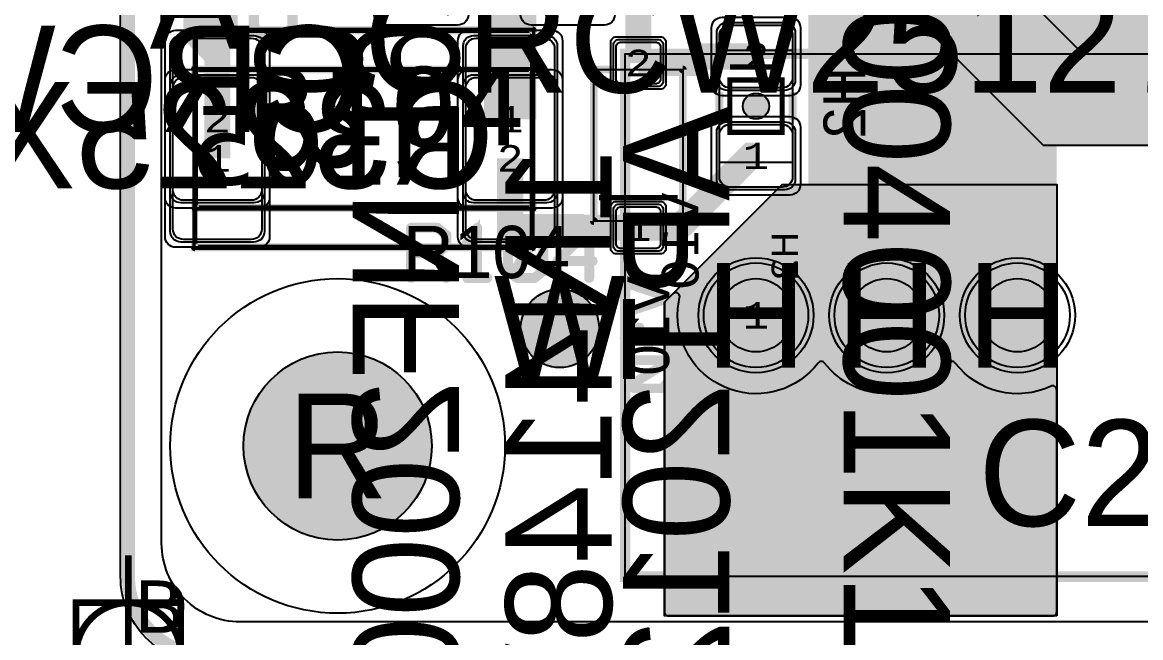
# Model space of a CAD drawing. Extents: x -23 to 289, y -67 to 135.
# Drawn here: x -2.03 to 19.35, y 0.33 to 12.1 of the extents above; entities that cross this region are included whole.
import ezdxf
from ezdxf.enums import TextEntityAlignment as Align

# ---------------------------------------------------------------- set-up
doc = ezdxf.new("R2010")
doc.units = 0
doc.header["$MEASUREMENT"] = 0
for name, color, linetype in [('ASSEMBLY_OUTLINES_BTM', 191, 'CONTINUOUS'), ('ASSEMBLY_OUTLINES_TOP', 102, 'CONTINUOUS'), ('ASSEMBLY_PART_NUMBERS_BTM', 191, 'CONTINUOUS'), ('ASSEMBLY_PART_NUMBERS_TOP', 102, 'CONTINUOUS'), ('ASSEMBLY_REF_DES_BTM', 191, 'CONTINUOUS'), ('ASSEMBLY_REF_DES_TOP', 102, 'CONTINUOUS'), ('BOARD_ORIGIN', 255, 'CONTINUOUS'), ('BOARD_OUTLINE', 10, 'CONTINUOUS'), ('DRILL_DRAWING', 21, 'CONTINUOUS'), ('GENERATED_SILKSCREEN_BTM', 255, 'CONTINUOUS'), ('GENERATED_SILKSCREEN_TOP', 140, 'CONTINUOUS'), ('MANUFACTURING_OUTLINES', 10, 'CONTINUOUS'), ('MOUNTING_HOLE_PADS_LAYER14', 150, 'CONTINUOUS'), ('MOUNTING_HOLE_PADS_LAYER15', 230, 'CONTINUOUS'), ('MOUNTING_HOLES_LAYER_BOT17', 42, 'CONTINUOUS'), ('MOUNTING_HOLES_LAYER_TOP', 42, 'CONTINUOUS'), ('NC_DRILL_ORIGIN', 255, 'CONTINUOUS'), ('PART_HOLES_LAYER_BOTTOM', 30, 'CONTINUOUS'), ('PART_HOLES_LAYER_TOP', 30, 'CONTINUOUS'), ('PART_PADS_LAYER_BOTTOM', 230, 'CONTINUOUS'), ('PART_PADS_LAYER_TOP', 150, 'CONTINUOUS'), ('PART_PADS_SMD_BTM', 230, 'CONTINUOUS'), ('PART_PADS_SMD_TOP', 150, 'CONTINUOUS'), ('PIN_NUMBERS_BTM', 8, 'CONTINUOUS'), ('PIN_NUMBERS_TOP', 8, 'CONTINUOUS'), ('PLACEMENT_OUTLINES_BTM', 222, 'CONTINUOUS'), ('PLACEMENT_OUTLINES_TOP', 130, 'CONTINUOUS'), ('PLANE_DATA_LAYER_BOTTOM', 230, 'CONTINUOUS'), ('PLANE_DATA_LAYER_TOP', 150, 'CONTINUOUS'), ('PLANE_SHAPES_LAYER_BOTTOM', 230, 'CONTINUOUS'), ('PLANE_SHAPES_LAYER_TOP', 150, 'CONTINUOUS'), ('ROUTE_BORDER', 151, 'CONTINUOUS'), ('SILKSCREEN_OUTLINES_BTM', 211, 'CONTINUOUS'), ('SILKSCREEN_OUTLINES_TOP', 150, 'CONTINUOUS'), ('SILKSCREEN_REF_DES_BTM', 211, 'CONTINUOUS'), ('SILKSCREEN_REF_DES_TOP', 150, 'CONTINUOUS'), ('SOLDERMASK_PADS_BTM', 12, 'CONTINUOUS'), ('SOLDERMASK_PADS_TOP', 180, 'CONTINUOUS'), ('SOLDERPASTE_PADS_BTM', 12, 'CONTINUOUS'), ('SOLDERPASTE_PADS_TOP', 180, 'CONTINUOUS'), ('TRACES_LAYER_BOTTOM', 230, 'CONTINUOUS'), ('TRACES_LAYER_TOP', 150, 'CONTINUOUS')]:
    doc.layers.add(name, color=color, linetype=linetype)
doc.styles.add('ARIAL', font='ARIAL.TTF')
doc.styles.add('COURIER_NEW', font='COUR.TTF')
doc.styles.add('VERDANA', font='verdana.TTF')
doc.styles.add('VERIBEST_GERBER_0', font='txt')

msp = doc.modelspace()

# ---------------------------------------------------------------- hatches: boundary and pattern name
at = {"layer": 'ASSEMBLY_OUTLINES_BTM'}
h = msp.add_hatch(color=256, dxfattribs=at)
edge = h.paths.add_edge_path()
edge.add_arc((12, 10.5), 0.25, 0, 360)
at = {"layer": 'MOUNTING_HOLES_LAYER_BOT17'}
h = msp.add_hatch(color=256, dxfattribs=at)
edge = h.paths.add_edge_path()
edge.add_arc((14.5, 6.5), 0.7, 0, 360)
h = msp.add_hatch(color=256, dxfattribs=at)
edge = h.paths.add_edge_path()
edge.add_arc((17, 6.5), 0.7, 0, 360)
h = msp.add_hatch(color=256, dxfattribs=at)
edge = h.paths.add_edge_path()
edge.add_arc((8.25, 6.25), 0.75, 0, 360)
h = msp.add_hatch(color=256, dxfattribs=at)
edge = h.paths.add_edge_path()
edge.add_arc((4, 4), 1.8, 0, 360)
at = {"layer": 'MOUNTING_HOLES_LAYER_TOP'}
h = msp.add_hatch(color=256, dxfattribs=at)
edge = h.paths.add_edge_path()
edge.add_arc((14.5, 6.5), 0.7, 0, 360)
h = msp.add_hatch(color=256, dxfattribs=at)
edge = h.paths.add_edge_path()
edge.add_arc((17, 6.5), 0.7, 0, 360)
h = msp.add_hatch(color=256, dxfattribs=at)
edge = h.paths.add_edge_path()
edge.add_arc((8.25, 6.25), 0.75, 0, 360)
h = msp.add_hatch(color=256, dxfattribs=at)
edge = h.paths.add_edge_path()
edge.add_arc((4, 4), 1.8, 0, 360)
at = {"layer": 'PART_HOLES_LAYER_BOTTOM'}
h = msp.add_hatch(color=256, dxfattribs=at)
edge = h.paths.add_edge_path()
edge.add_arc((12, 6.5), 0.7, 0, 360)
at = {"layer": 'PART_HOLES_LAYER_TOP'}
h = msp.add_hatch(color=256, dxfattribs=at)
edge = h.paths.add_edge_path()
edge.add_arc((12, 6.5), 0.7, 0, 360)
at = {"layer": 'PLANE_DATA_LAYER_BOTTOM'}
h = msp.add_hatch(color=256, dxfattribs=at)
h.paths.add_polyline_path([(48.75, 22.826235, -0.5495884529091984), (48.641391, 22.757271, 0.1102706804063827), (48.45, 22.8), (47.25, 22.8, 0.414213562373095), (46.8, 22.35), (46.8, 19.15, 0.414213562373095), (47.25, 18.7), (48.45, 18.7, 0.1102706804063827), (48.641391, 18.742729, -0.5495884529091984), (48.75, 18.673765), (48.75, 17.5262, -0.414213562373095), (48.6738, 17.45), (48.1, 17.45, 0.414213562373095), (47.65, 17), (47.65, 15.6, 0.414213562373095), (48.1, 15.15), (48.6738, 15.15, -0.414213562373095), (48.75, 15.0738), (48.75, 14.8262, -0.414213562373095), (48.6738, 14.75), (43.750008, 14.75, 0.414213562373095), (43.75, 14.749992), (43.75, 10.3262, -0.414213562373095), (43.6738, 10.25), (40.250008, 10.25, 0.414213562373095), (40.25, 10.249992), (40.25, 0.8262, -0.414213562373095), (40.1738, 0.75), (37.8006, 0.75, -0.7527650843229169), (37.76009, 0.89074, 3.4742051530843248), (35.73991, 0.89074, -0.7527650843229169), (35.6994, 0.75), (33.230342, 0.75, -0.8128715780048824), (33.199868, 0.896041, 4.792273559791679), (31.800132, 0.896041, -0.8128715780048646), (31.769658, 0.75), (20.5762, 0.75, -0.414213562373095), (20.5, 0.8262), (20.5, 5.823834, -0.7996942034349959), (20.645032, 5.856523, 0.5604170451620436), (23.18957, 5.586258, -0.4928320379335695), (23.31043, 5.586258, 0.4928325361211643), (25.68957, 5.586258, -0.4928320379335695), (25.81043, 5.586258, 0.7163993986891787), (28.5, 6.499999), (28.5, 6.500001, 0.7163993986891787), (25.81043, 7.413742, -0.4928320379335696), (25.68957, 7.413742, 0.4928325361211643), (23.31043, 7.413742, -0.4928320379335696), (23.18957, 7.413742, 0.5604170451620436), (20.645032, 7.143477, -0.7996942034349959), (20.5, 7.176166), (20.5, 9.749992, 0.414213562373095), (20.499992, 9.75), (17.53156, 9.750002, -0.1989133663344645), (17.477678, 9.77232), (13.27232, 13.977678, -0.1989099556853627), (13.250002, 14.031559), (13.250002, 14.03156), (13.25, 23.249992, 0.414213562373095), (13.249992, 23.25), (11.027106, 23.25, -0.414213562373095), (10.950906, 23.3262, -0.1578452520741004), (10.965365, 23.37086, 0.3237649759328937), (10.965365, 25.12914, -0.1578452520741004), (10.950906, 25.1738, -0.414213562373095), (11.027106, 25.25), (13.249992, 25.25, 0.414213562373095), (13.25, 25.250008), (13.25, 28.999996), (13.249997, 29.000001), (11.500002, 30.749998, 0.2076843461898077), (11.499996, 30.75), (0.8262, 30.75, -0.414213562373095), (0.75, 30.8262), (0.75, 34.4238, -0.414213562373095), (0.8262, 34.5), (13.218438, 34.5, -0.1989133663344662), (13.27232, 34.477682), (15.47768, 32.272322, -0.1989099556853713), (15.499998, 32.218441), (15.499998, 32.21844), (15.5, 14.250004), (15.500003, 14.249999), (18.249998, 11.500002, 0.2076843462273114), (18.250004, 11.5), (21.499992, 11.5, 0.414213562373095), (21.5, 11.500008), (21.5, 14.9238, -0.414213562373095), (21.5762, 15), (38.249992, 15, 0.414213562373095), (38.25, 15.000008), (38.25, 23.1738, -0.414213562373095), (38.3262, 23.25), (48.6738, 23.25, -0.414213562373095), (48.75, 23.1738)], flags=0)
h.paths.add_polyline_path([(2.75, 32.65, -0.9999999999999999), (5.75, 32.65, -0.9999999999999999)], flags=0)
h.paths.add_polyline_path([(10.35, 31.15, 0.414213562373095), (11.25, 32.05), (11.25, 33.25, 0.414213562373095), (10.35, 34.15), (9.15, 34.15, 0.414213562373095), (8.25, 33.25), (8.25, 32.05, 0.414213562373095), (9.15, 31.15)], flags=0)
h.paths.add_polyline_path([(37.75, 10.6, 0.414213562373095), (38.65, 11.5), (38.65, 13.5, 0.414213562373095), (37.75, 14.4), (35.75, 14.4, 0.414213562373095), (34.85, 13.5), (34.85, 11.5, 0.414213562373095), (35.75, 10.6)], flags=0)
h.paths.add_polyline_path([(41.987, 18.057838, 2.7018286674560645), (39.513, 18.057838, -0.4597262686416451), (39.513, 17.942162, 2.7018286674560645), (41.987, 17.942162, -0.4597262686416451)], flags=0)
h.paths.add_polyline_path([(39.35, 12.5, -0.9999999999999999), (43.15, 12.5, -0.9999999999999999)], flags=0)
h.paths.add_polyline_path([(43.2, 21.5, -0.9999999999999999), (46.3, 21.5, -0.9999999999999999)], flags=0)
at = {"layer": 'PLANE_DATA_LAYER_TOP'}
h = msp.add_hatch(color=256, dxfattribs=at)
h.paths.add_polyline_path([(70, 7.287401, -0.2284127343392126), (69.971271, 7.227795, 0.2284138651476177), (69.5, 6.250001), (69.5, 6.249999, 0.2284138651476178), (69.971271, 5.272205, -0.2284127343392126), (70, 5.212599), (70, 0.7112, -0.414213562373095), (69.9238, 0.635), (63.589977, 0.635, -0.8014810940491773), (63.557588, 0.780174, 4.482268136729678), (61.942412, 0.780174, -0.8014810940491773), (61.910023, 0.635), (52.3262, 0.635, -0.414213562373095), (52.25, 0.7112), (52.25, 4.999992, 0.414213562373095), (52.249992, 5), (30.5762, 5, -0.414213562373095), (30.5, 5.0762), (30.5, 10.999992, 0.414213562373095), (30.499992, 11), (17.750008, 11, 0.414213562373095), (17.75, 10.999992), (17.75, 7.924921, -0.5503665247059855), (17.641226, 7.856034, 0.3530343973598779), (15.81043, 7.413742, -0.4928320379335696), (15.68957, 7.413742, 0.4928325361211643), (13.31043, 7.413742, -0.4928320379335696), (13.18957, 7.413742, 0.2941350543383665), (11.66026, 7.961019, -0.4828313072042882), (11.566801, 8.035239), (11.566801, 8.03524, -0.1989099556853627), (11.589119, 8.089121), (12.477678, 8.97768, -0.1989133663344766), (12.53156, 8.999998), (12.999992, 9, 0.414213562373095), (13, 9.000008), (13, 27.249992, 0.414213562373095), (12.999992, 27.25), (10.855206, 27.25, -0.6711996299622623), (10.801776, 27.380529, 0.2010810572068504), (11.25, 28.45, 0.1680457102975164), (10.929485, 29.376722, -0.1680441423658298), (10.913203, 29.423799), (10.913203, 29.4238, -0.414213562373095), (10.989403, 29.5), (14.4238, 29.5, -0.414213562373095), (14.5, 29.4238), (14.5, 12.750008, 0.414213562373095), (14.500008, 12.75), (32.4238, 12.75, -0.414213562373095), (32.5, 12.6738), (32.5, 8.500008, 0.414213562373095), (32.500008, 8.5), (52.249992, 8.5, 0.414213562373095), (52.25, 8.500008), (52.25, 23.1738, -0.414213562373095), (52.3262, 23.25), (61.1738, 23.25, -0.414213562373095), (61.25, 23.1738), (61.25, 14.750008, 0.414213562373095), (61.250008, 14.75), (69.9238, 14.75, -0.414213562373095), (70, 14.6738)], flags=0)
h.paths.add_polyline_path([(53.2, 21.5, -0.9999999999999999), (56.3, 21.5, -0.9999999999999999)], flags=0)
h.paths.add_polyline_path([(56.35, 12.5, -0.9999999999999999), (60.15, 12.5, -0.9999999999999999)], flags=0)
h.paths.add_polyline_path([(59.987, 18.057838, 2.7018286674560645), (57.513, 18.057838, -0.4597262686416451), (57.513, 17.942162, 2.7018286674560645), (59.987, 17.942162, -0.4597262686416451)], flags=0)
h.paths.add_polyline_path([(60.85, 12.5, -0.9999999999999999), (64.65, 12.5, -0.9999999999999999)], flags=0)
h.paths.add_polyline_path([(66, 6.25, -0.9999999999999999), (68.5, 6.25, -0.9999999999999999)], flags=0)
h.paths.add_polyline_path([(66.25, 2.75, -0.9999999999999999), (69.75, 2.75, -0.9999999999999999)], flags=0)
for points in [[(17, 6.5), (17, 8.0762)], [(12, 6.5), (12.974216, 7.739076)], [(14.5, 6.5), (13.525784, 7.739076)], [(14.5, 6.5), (15.474216, 7.739076)], [(12, 6.5), (10.895345, 5.375659)], [(12, 6.5), (12.974216, 5.260924)], [(14.5, 6.5), (13.525784, 5.260924)], [(14.5, 6.5), (15.474216, 5.260924)], [(17, 6.5), (17, 4.9238)]]:
    msp.add_hatch(color=256, dxfattribs=at).paths.add_polyline_path(points, is_closed=False, flags=0)
msp.add_hatch(color=256, dxfattribs=at).paths.add_polyline_path([(17.75, 5.075079, 0.5503665247059855), (17.641226, 5.143966, -0.3530343973598779), (15.81043, 5.586258, 0.4928320379335695), (15.68957, 5.586258, -0.4928325361211643), (13.31043, 5.586258, 0.4928320379335695), (13.18957, 5.586258, -0.7163993986891787), (10.5, 6.499999), (10.5, 6.5), (10.5, 6.500001, -0.0571810201254607), (10.538981, 6.83974, 0.0571769821899055), (10.540961, 6.856998), (10.540961, 6.856999), (10.540961, 6.857, 0.6681819935815728), (10.410879, 6.910881), (10.27232, 6.772322, 0.1989099556853606), (10.250002, 6.718441), (10.250002, 6.71844), (10.25, 0.8262, 0.414213562373095), (10.3262, 0.75), (17.6738, 0.75, 0.414213562373095), (17.75, 0.8262)], flags=0)
at = {"layer": 'PLANE_SHAPES_LAYER_BOTTOM'}
msp.add_hatch(color=256, dxfattribs=at).paths.add_polyline_path([(48.75, 14.75), (43.75, 14.75), (43.75, 10.25), (40.25, 10.25), (40.25, 0.75), (20.5, 0.75), (20.5, 9.75), (17.5, 9.75), (13.25, 14), (13.25, 34.5), (15.5, 32.25), (15.5, 14.25), (18.25, 11.5), (21.5, 11.5), (21.5, 15), (38.25, 15), (38.25, 23.25), (48.75, 23.25)], flags=0)
at = {"layer": 'PLANE_SHAPES_LAYER_TOP'}
msp.add_hatch(color=256, dxfattribs=at).paths.add_polyline_path([(17.75, 0.75), (10.25, 0.75), (10.25, 6.75), (12.5, 9), (17.75, 9)], flags=0)

# ---------------------------------------------------------------- linework, layer by layer
at = {"layer": 'ASSEMBLY_OUTLINES_BTM'}
for points in [[(11.3, 9.42), (11.3, 11.57), (12.7, 11.57), (12.7, 9.42)], [(8.9, 8.3), (8.9, 11.2), (10.6, 11.2), (10.6, 8.3)]]:
    msp.add_lwpolyline(points, close=True, dxfattribs=at)
at = {"layer": 'ASSEMBLY_OUTLINES_BTM', "const_width": 0.1}
for points in [[(1.27, 7.8), (1.27, 11.2), (7.72, 11.2), (7.72, 7.8)], [(11.5, 10), (11.5, 11), (12.5, 11), (12.5, 10)]]:
    msp.add_lwpolyline(points, close=True, dxfattribs=at)
for points in [[(12.5, 11.25), (11.5, 11.25)], [(10.5, 8.75), (9, 8.75)]]:
    msp.add_lwpolyline(points, dxfattribs=at)
at = {"layer": 'ASSEMBLY_OUTLINES_BTM'}
msp.add_circle((12, 10.5), 0.25, dxfattribs=at)
at = {"layer": 'ASSEMBLY_OUTLINES_TOP'}
for points, const_width in [([(1.28, 8.55), (1.28, 11.95), (7.73, 11.95), (7.73, 8.55)], 0.1), ([(9.5, 1.5), (9.5, 11.5), (29.5, 11.5), (29.5, 1.5)], 0.2)]:
    msp.add_lwpolyline(points, close=True, dxfattribs=dict(at, const_width=const_width))
at = {"layer": 'BOARD_ORIGIN', "const_width": 0.127}
msp.add_lwpolyline([(0, -1.905), (0, 1.905)], dxfattribs=at)
msp.add_lwpolyline([(-1, 0, -1), (1, 0, -1)], format="xyb", close=True, dxfattribs=at)
at = {"layer": 'BOARD_OUTLINE', "const_width": 0.25}
msp.add_lwpolyline([(0, 1.5), (0, 133.5, -0.4142135624), (1.5, 135), (278.5, 135, -0.4142135624), (280, 133.5), (280, 1.5, -0.4142135624), (278.5, 0), (1.5, 0, -0.4142135624)], format="xyb", close=True, dxfattribs=at)
at = {"layer": 'GENERATED_SILKSCREEN_BTM', "const_width": 0.15}
for points in [[(2.01122, 12.59902), (2.01122, 11.81542), (2.00882, 11.80702), (2.00402, 11.79982), (1.99562, 11.79622), (1.98722, 11.79502), (1.97762, 11.79622), (1.96922, 11.79982), (1.96442, 11.80702), (1.96202, 11.81542), (1.96202, 12.62542)], [(3.16202, 12.42262), (3.16202, 12.01822), (3.16202, 12.01462), (3.16082, 12.01342), (3.16082, 12.01222), (3.15962, 12.00982), (3.15962, 12.00742), (3.15722, 12.00262), (2.99162, 11.79982), (2.98802, 11.79622), (2.98562, 11.79502), (2.97842, 11.79262), (2.97362, 11.79142), (2.56322, 11.79142), (2.55842, 11.79262), (2.55122, 11.79502), (2.54882, 11.79502), (2.54762, 11.79622), (2.54522, 11.79862), (2.54282, 11.79982), (2.37962, 12.00262), (2.37722, 12.00862), (2.37602, 12.01222), (2.37482, 12.01822), (2.37482, 12.42262)], [(2.42282, 12.41422), (2.42282, 12.02662), (2.57522, 11.83942), (2.96162, 11.83942), (3.11162, 12.02662), (3.11162, 12.41422)], [(14.0708, 11.1428), (14.0772, 11.1412), (14.0812, 11.1372), (14.0836, 11.1324), (14.0844, 11.1268), (14.0836, 11.1204), (14.0812, 11.1148), (14.0772, 11.1108), (14.0708, 11.1092), (13.7028, 11.1092), (13.7028, 10.6028), (14.0708, 10.6028), (14.0772, 10.602), (14.0812, 10.598), (14.0836, 10.5924), (14.0844, 10.5868), (14.0836, 10.5812), (14.0812, 10.5764), (14.0772, 10.5724), (14.0708, 10.5708), (13.3028, 10.5708), (13.2972, 10.5724), (13.2924, 10.5764), (13.29, 10.5812), (13.2892, 10.5868), (13.29, 10.5924), (13.2924, 10.598), (13.2972, 10.602), (13.3028, 10.6028), (13.6708, 10.6028), (13.6708, 11.1092), (13.3028, 11.1092), (13.2972, 11.1108), (13.2924, 11.1148), (13.29, 11.1204), (13.2892, 11.1268), (13.29, 11.1324), (13.2924, 11.1372), (13.2972, 11.1412), (13.3028, 11.1428), (14.0708, 11.1428)], [(13.29, 9.9548), (13.3996, 9.8204), (13.4036, 9.818), (13.4068, 9.8172), (13.4092, 9.8156), (13.4124, 9.8148), (13.522, 9.8148), (13.5244, 9.8156), (13.53, 9.8172), (13.534, 9.818), (13.5356, 9.8204), (13.9684, 10.3532), (14.054, 10.3532), (14.054, 9.8308), (14.0556, 9.8252), (14.0588, 9.8204), (14.0644, 9.818), (14.0708, 9.8172), (14.0764, 9.818), (14.082, 9.8204), (14.0852, 9.8252), (14.0868, 9.8308), (14.0868, 10.37), (14.0852, 10.3764), (14.0812, 10.3804), (14.0772, 10.3844), (14.0708, 10.386), (13.9612, 10.386), (13.9588, 10.3852), (13.9532, 10.3836), (13.9508, 10.382), (13.9492, 10.3804), (13.9476, 10.3788), (13.514, 9.8468), (13.4204, 9.8468), (13.3196, 9.9716), (13.3196, 10.23), (13.426, 10.3604), (13.4276, 10.366), (13.4268, 10.3708), (13.4244, 10.3764), (13.4196, 10.3796), (13.4148, 10.3828), (13.4092, 10.3836), (13.4036, 10.3828), (13.3996, 10.3788), (13.29, 10.2444), (13.2892, 10.2412), (13.2884, 10.2388), (13.2876, 10.238), (13.2868, 10.2348), (13.2868, 9.9652), (13.2876, 9.962), (13.2876, 9.9612), (13.2884, 9.9604), (13.2892, 9.958), (13.29, 9.9548)], [(10.3368, 6.822), (10.3368, 6.8444), (10.336, 6.8492), (10.3336, 6.8532), (10.3304, 6.8572), (10.3256, 6.8588), (9.5584, 7.1188), (9.552, 7.1188), (9.5472, 7.1164), (9.5432, 7.1124), (9.54, 7.1068), (9.5392, 7.1012), (9.54, 7.0956), (9.5424, 7.0908), (9.548, 7.0876), (10.3024, 6.834), (9.548, 6.5788), (9.5424, 6.5756), (9.54, 6.5708), (9.5392, 6.5652), (9.54, 6.5596), (9.5432, 6.554), (9.5472, 6.55), (9.552, 6.5484), (9.5584, 6.5492), (10.3256, 6.8076), (10.3304, 6.81), (10.3336, 6.814), (10.336, 6.818), (10.3368, 6.822)], [(10.304, 6.2708), (10.3056, 6.2772), (10.3088, 6.2804), (10.3144, 6.2828), (10.3208, 6.2836), (10.3264, 6.2828), (10.332, 6.2804), (10.336, 6.2772), (10.3368, 6.2708), (10.3368, 5.9588), (10.336, 5.9532), (10.332, 5.9484), (10.3264, 5.946), (10.3208, 5.9452), (10.3144, 5.946), (10.3088, 5.9484), (10.3056, 5.9532), (10.304, 5.9588), (10.304, 6.0996), (9.5528, 6.0996), (9.5472, 6.1004), (9.5432, 6.1028), (9.5408, 6.1068), (9.54, 6.1124), (9.5392, 6.1164), (9.5392, 6.1204), (9.5408, 6.1236), (9.544, 6.1268), (9.7632, 6.2828), (9.7688, 6.2852), (9.7744, 6.2852), (9.7792, 6.2828), (9.7832, 6.2788), (9.7864, 6.274), (9.788, 6.2684), (9.788, 6.2652), (9.7864, 6.2628), (9.7848, 6.2604), (9.7824, 6.2588), (9.6032, 6.1308), (10.304, 6.1308), (10.304, 6.2708)], [(9.6496, 5.6508), (9.54, 5.5164), (9.5392, 5.5132), (9.5384, 5.5108), (9.5376, 5.51), (9.5368, 5.5068), (9.5368, 5.2372), (9.5376, 5.234), (9.5376, 5.2332), (9.5384, 5.2324), (9.5392, 5.23), (9.54, 5.2268), (9.6496, 5.0924), (9.6536, 5.09), (9.6568, 5.0892), (9.6592, 5.0876), (9.6624, 5.0868), (10.2112, 5.0868), (10.2136, 5.0876), (10.2192, 5.0892), (10.2208, 5.09), (10.224, 5.0924), (10.3336, 5.2268), (10.3344, 5.23), (10.3352, 5.2316), (10.336, 5.2332), (10.3368, 5.2348), (10.3368, 5.2372), (10.3368, 5.5068), (10.336, 5.51), (10.3352, 5.5132), (10.3336, 5.5164), (10.224, 5.6508), (10.2224, 5.6524), (10.2216, 5.654), (10.2192, 5.6556), (10.2136, 5.6572), (10.2112, 5.658), (9.6624, 5.658), (9.6592, 5.6572), (9.6568, 5.6556), (9.6536, 5.654), (9.6496, 5.6508)], [(9.6704, 5.6252), (10.2032, 5.6252), (10.2432, 5.578), (9.612, 5.1908), (9.5696, 5.2436), (9.5696, 5.502), (9.6704, 5.6252)], [(10.264, 5.5524), (10.304, 5.502), (10.304, 5.2436), (10.2032, 5.1188), (9.6704, 5.1188), (9.6328, 5.166), (10.264, 5.5524)]]:
    msp.add_lwpolyline(points, dxfattribs=at)
for points in [[(7.720005, 11.175), (7.719995, 11.175), (7.719995, 11.199995), (1.270005, 11.199995), (1.270005, 11.175), (1.269995, 11.175), (1.269995, 11.2, -0.4142135624), (1.27, 11.200005), (7.72, 11.200005, -0.4142135624), (7.720005, 11.2), (7.720005, 11.175)], [(9.2, 11.199995), (8.900005, 11.199995), (8.900005, 8.300005), (9.2, 8.300005), (9.2, 8.299995), (8.9, 8.299995, -0.4142135624), (8.899995, 8.3), (8.899995, 11.2, -0.4142135624), (8.9, 11.200005), (9.2, 11.200005), (9.2, 11.199995)], [(10.600005, 8.3, -0.4142135624), (10.6, 8.299995), (10.3, 8.299995), (10.3, 8.300005), (10.599995, 8.300005), (10.599995, 11.199995), (10.3, 11.199995), (10.3, 11.200005), (10.6, 11.200005, -0.4142135624), (10.600005, 11.2), (10.600005, 8.3)], [(11.300005, 10.230492, 1.10969e-05), (11.299995, 10.230485), (11.299995, 10.769515, 1.10969e-05), (11.300005, 10.769508), (11.300005, 10.230492)], [(12.700005, 10.230485, 1.10969e-05), (12.699995, 10.230492), (12.699995, 10.769508, 1.10969e-05), (12.700005, 10.769515), (12.700005, 10.230485)], [(7.720005, 7.8, -0.4142135624), (7.72, 7.799995), (1.27, 7.799995, -0.4142135624), (1.269995, 7.8), (1.269995, 7.825), (1.270005, 7.825), (1.270005, 7.800005), (7.719995, 7.800005), (7.719995, 7.825), (7.720005, 7.825), (7.720005, 7.8)]]:
    msp.add_lwpolyline(points, format="xyb", dxfattribs=at)
at = {"layer": 'GENERATED_SILKSCREEN_TOP', "const_width": 0.15}
for points in [[(7.730005, 11.925), (7.729995, 11.925), (7.729995, 11.949995), (1.280005, 11.949995), (1.280005, 11.925), (1.279995, 11.925), (1.279995, 11.95, -0.4142135624), (1.28, 11.950005), (7.73, 11.950005, -0.4142135624), (7.730005, 11.95), (7.730005, 11.925)], [(7.730005, 8.55, -0.4142135624), (7.73, 8.549995), (1.28, 8.549995, -0.4142135624), (1.279995, 8.55), (1.279995, 8.575), (1.280005, 8.575), (1.280005, 8.550005), (7.729995, 8.550005), (7.729995, 8.575), (7.730005, 8.575), (7.730005, 8.55)]]:
    msp.add_lwpolyline(points, format="xyb", dxfattribs=at)
msp.add_lwpolyline([(9.5, 1.5), (9.5, 11.5), (29.5, 11.5), (29.5, 1.5)], close=True, dxfattribs=at)
for points in [[(6.4735, 7.234), (6.4655, 7.232), (6.4615, 7.228), (6.4585, 7.221), (6.4575, 7.213), (6.4585, 7.206), (6.4615, 7.199), (6.4655, 7.194), (6.4735, 7.193), (6.8635, 7.193), (6.8705, 7.194), (6.8765, 7.199), (6.8795, 7.206), (6.8805, 7.213), (6.8795, 7.221), (6.8765, 7.228), (6.8705, 7.232), (6.8635, 7.234), (6.6875, 7.234), (6.6875, 8.173), (6.6865, 8.18), (6.6835, 8.185), (6.6785, 8.188), (6.6715, 8.189), (6.6665, 8.19), (6.6615, 8.19), (6.6575, 8.188), (6.6535, 8.184), (6.4585, 7.91), (6.4555, 7.903), (6.4555, 7.896), (6.4585, 7.89), (6.4635, 7.885), (6.4695, 7.881), (6.4765, 7.879), (6.4805, 7.879), (6.4835, 7.88), (6.4885, 7.886), (6.6485, 8.11), (6.6485, 7.234), (6.4735, 7.234)], [(6.0925, 7.813), (6.0955, 7.815), (6.0965, 7.82), (6.0995, 7.825), (6.0995, 7.83), (6.0995, 8.036), (6.0995, 8.041), (6.0965, 8.044), (6.0965, 8.047), (6.0955, 8.048), (6.0945, 8.049), (6.0925, 8.051), (5.9225, 8.189), (5.9175, 8.191), (5.9135, 8.192), (5.9095, 8.193), (5.4055, 8.193), (5.3965, 8.191), (5.3905, 8.186), (5.3855, 8.18), (5.3835, 8.173), (5.3835, 7.213), (5.3855, 7.205), (5.3905, 7.2), (5.3965, 7.197), (5.4035, 7.196), (5.4115, 7.197), (5.4185, 7.2), (5.4235, 7.205), (5.4255, 7.213), (5.4255, 7.673), (5.8955, 7.673), (6.0595, 7.207), (6.0635, 7.2), (6.0705, 7.196), (6.0785, 7.195), (6.0845, 7.197), (6.0905, 7.2), (6.0955, 7.205), (6.0985, 7.212), (6.0965, 7.22), (5.9325, 7.686), (6.0925, 7.813)], [(5.4255, 8.152), (5.9035, 8.152), (6.0595, 8.026), (6.0595, 7.84), (5.9035, 7.713), (5.4255, 7.713), (5.4255, 8.152)], [(7.2485, 8.052), (7.4165, 8.189), (7.4205, 8.19), (7.4235, 8.191), (7.4245, 8.192), (7.4285, 8.193), (7.7655, 8.193), (7.7695, 8.192), (7.7705, 8.192), (7.7715, 8.191), (7.7745, 8.19), (7.7785, 8.189), (7.9465, 8.052), (7.9495, 8.047), (7.9505, 8.043), (7.9525, 8.04), (7.9535, 8.036), (7.9535, 7.35), (7.9525, 7.347), (7.9505, 7.34), (7.9495, 7.338), (7.9465, 7.334), (7.7785, 7.197), (7.7745, 7.196), (7.7725, 7.195), (7.7705, 7.194), (7.7685, 7.193), (7.7655, 7.193), (7.4285, 7.193), (7.4245, 7.194), (7.4205, 7.195), (7.4165, 7.197), (7.2485, 7.334), (7.2465, 7.336), (7.2445, 7.337), (7.2425, 7.34), (7.2405, 7.347), (7.2395, 7.35), (7.2395, 8.036), (7.2405, 8.04), (7.2425, 8.043), (7.2445, 8.047), (7.2485, 8.052)], [(7.2805, 8.026), (7.2805, 7.36), (7.3395, 7.31), (7.8235, 8.099), (7.7575, 8.152), (7.4345, 8.152), (7.2805, 8.026)], [(7.3715, 7.284), (7.4345, 7.234), (7.7575, 7.234), (7.9135, 7.36), (7.9135, 8.026), (7.8545, 8.073), (7.3715, 7.284)], [(8.7915, 7.213), (8.7925, 7.205), (8.7975, 7.2), (8.8045, 7.197), (8.8115, 7.196), (8.8185, 7.197), (8.8245, 7.2), (8.8295, 7.205), (8.8315, 7.213), (8.8315, 7.516), (8.8785, 7.516), (8.8855, 7.518), (8.8915, 7.522), (8.8945, 7.529), (8.8955, 7.536), (8.8945, 7.544), (8.8915, 7.551), (8.8855, 7.556), (8.8785, 7.557), (8.8315, 7.557), (8.8315, 8.145), (8.8305, 8.15), (8.8275, 8.154), (8.8235, 8.158), (8.8185, 8.161), (8.8125, 8.163), (8.8065, 8.164), (8.8015, 8.163), (8.7965, 8.159), (8.1895, 7.552), (8.1855, 7.546), (8.1835, 7.54), (8.1845, 7.534), (8.1885, 7.527), (8.1905, 7.522), (8.1945, 7.519), (8.1985, 7.517), (8.2035, 7.516), (8.7915, 7.516), (8.7915, 7.213)], [(8.2535, 7.557), (8.7915, 8.093), (8.7915, 7.557), (8.2535, 7.557)]]:
    msp.add_lwpolyline(points, dxfattribs=at)
at = {"layer": 'MANUFACTURING_OUTLINES'}
msp.add_lwpolyline([(280.150405, 1.5, -0.4142135624), (278.5, -0.150405), (1.5, -0.150405, -0.4142135624), (-0.150405, 1.5), (-0.150405, 133.5, -0.4142135624), (1.5, 135.150405), (278.5, 135.150405, -0.4142135624), (280.150405, 133.5)], format="xyb", close=True, dxfattribs=at)
at = {"layer": 'MOUNTING_HOLE_PADS_LAYER14'}
for centre, radius in [((14.5, 6.5), 1), ((17, 6.5), 1), ((4, 4), 3.2)]:
    msp.add_circle(centre, radius, dxfattribs=at)
at = {"layer": 'MOUNTING_HOLE_PADS_LAYER15'}
for centre, radius in [((14.5, 6.5), 1), ((17, 6.5), 1), ((4, 4), 3.2)]:
    msp.add_circle(centre, radius, dxfattribs=at)
at = {"layer": 'MOUNTING_HOLES_LAYER_BOT17'}
for centre, radius in [((14.5, 6.5), 0.7), ((17, 6.5), 0.7), ((8.25, 6.25), 0.75), ((4, 4), 1.8)]:
    msp.add_circle(centre, radius, dxfattribs=at)
at = {"layer": 'MOUNTING_HOLES_LAYER_TOP'}
for centre, radius in [((14.5, 6.5), 0.7), ((17, 6.5), 0.7), ((8.25, 6.25), 0.75), ((4, 4), 1.8)]:
    msp.add_circle(centre, radius, dxfattribs=at)
at = {"layer": 'NC_DRILL_ORIGIN', "const_width": 0.127}
msp.add_lwpolyline([(0, -1.905), (0, 1.905)], dxfattribs=at)
msp.add_lwpolyline([(-1, -1), (-1, 1), (1, 1), (1, -1)], close=True, dxfattribs=at)
at = {"layer": 'PART_HOLES_LAYER_BOTTOM'}
msp.add_circle((12, 6.5), 0.7, dxfattribs=at)
at = {"layer": 'PART_HOLES_LAYER_TOP'}
msp.add_circle((12, 6.5), 0.7, dxfattribs=at)
at = {"layer": 'PART_PADS_LAYER_BOTTOM'}
msp.add_circle((12, 6.5), 1, dxfattribs=at)
at = {"layer": 'PART_PADS_LAYER_TOP'}
msp.add_circle((12, 6.5), 1, dxfattribs=at)
at = {"layer": 'PART_PADS_SMD_BTM'}
for points in [[(11.25, 11.9, -0.4142135624), (11.45, 12.1), (12.55, 12.1, -0.4142135624), (12.75, 11.9), (12.75, 11, -0.4142135624), (12.55, 10.8), (11.45, 10.8, -0.4142135624), (11.25, 11)], [(9.275, 11.675, -0.4142135624), (9.375, 11.775), (10.125, 11.775, -0.4142135624), (10.225, 11.675), (10.225, 10.975, -0.4142135624), (10.125, 10.875), (9.375, 10.875, -0.4142135624), (9.275, 10.975)], [(2.4, 11.1, -0.4142135624), (2.6, 10.9), (2.6, 8.1, -0.4142135624), (2.4, 7.9), (1, 7.9, -0.4142135624), (0.8, 8.1), (0.8, 10.9, -0.4142135624), (1, 11.1)], [(8, 11.1, -0.4142135624), (8.2, 10.9), (8.2, 8.1, -0.4142135624), (8, 7.9), (6.6, 7.9, -0.4142135624), (6.4, 8.1), (6.4, 10.9, -0.4142135624), (6.6, 11.1)], [(11.25, 10, -0.4142135624), (11.45, 10.2), (12.55, 10.2, -0.4142135624), (12.75, 10), (12.75, 9.1, -0.4142135624), (12.55, 8.9), (11.45, 8.9, -0.4142135624), (11.25, 9.1)], [(9.275, 8.525, -0.4142135624), (9.375, 8.625), (10.125, 8.625, -0.4142135624), (10.225, 8.525), (10.225, 7.825, -0.4142135624), (10.125, 7.725), (9.375, 7.725, -0.4142135624), (9.275, 7.825)]]:
    msp.add_lwpolyline(points, format="xyb", close=True, dxfattribs=at)
at = {"layer": 'PART_PADS_SMD_TOP'}
for points in [[(2.4, 11.85, -0.4142135624), (2.6, 11.65), (2.6, 8.85, -0.4142135624), (2.4, 8.65), (1, 8.65, -0.4142135624), (0.8, 8.85), (0.8, 11.65, -0.4142135624), (1, 11.85)], [(8, 11.85, -0.4142135624), (8.2, 11.65), (8.2, 8.85, -0.4142135624), (8, 8.65), (6.6, 8.65, -0.4142135624), (6.4, 8.85), (6.4, 11.65, -0.4142135624), (6.6, 11.85)]]:
    msp.add_lwpolyline(points, format="xyb", close=True, dxfattribs=at)
at = {"layer": 'PLACEMENT_OUTLINES_BTM'}
for points in [[(11.3, 9.42), (11.3, 11.57), (12.7, 11.57), (12.7, 9.42)], [(1.27, 7.8), (1.27, 11.2), (7.72, 11.2), (7.72, 7.8)], [(8.9, 8.3), (8.9, 11.2), (10.6, 11.2), (10.6, 8.3)]]:
    msp.add_lwpolyline(points, close=True, dxfattribs=at)
at = {"layer": 'PLACEMENT_OUTLINES_TOP'}
for points in [[(1.28, 8.55), (1.28, 11.95), (7.73, 11.95), (7.73, 8.55)], [(9.5, 1.5), (9.5, 11.5), (29.5, 11.5), (29.5, 1.5)]]:
    msp.add_lwpolyline(points, close=True, dxfattribs=at)
at = {"layer": 'PLANE_DATA_LAYER_TOP', "const_width": 0.75}
for points in [[(17, 6.5), (17, 8.0762)], [(12, 6.5), (12.974216, 7.739076)], [(14.5, 6.5), (13.525784, 7.739076)], [(14.5, 6.5), (15.474216, 7.739076)], [(12, 6.5), (10.895345, 5.375659)], [(12, 6.5), (12.974216, 5.260924)], [(14.5, 6.5), (13.525784, 5.260924)], [(14.5, 6.5), (15.474216, 5.260924)], [(17, 6.5), (17, 4.9238)]]:
    msp.add_lwpolyline(points, dxfattribs=at)
at = {"layer": 'PLANE_DATA_LAYER_TOP'}
msp.add_lwpolyline([(17.75, 5.075079, 0.5503665247), (17.641226, 5.143966, -0.3530343974), (15.81043, 5.586258, 0.4928320379), (15.68957, 5.586258, -0.4928325361), (13.31043, 5.586258, 0.4928320379), (13.18957, 5.586258, -0.7163993987), (10.5, 6.499999), (10.5, 6.5), (10.5, 6.500001, -0.0571810201), (10.538981, 6.83974, 0.0571769822), (10.540961, 6.856998), (10.540961, 6.856999), (10.540961, 6.857, 0.6681819936), (10.410879, 6.910881), (10.27232, 6.772322, 0.1989099557), (10.250002, 6.718441), (10.250002, 6.71844), (10.25, 0.8262, 0.4142135624), (10.3262, 0.75), (17.6738, 0.75, 0.4142135624), (17.75, 0.8262)], format="xyb", close=True, dxfattribs=at)
at = {"layer": 'PLANE_SHAPES_LAYER_BOTTOM'}
msp.add_lwpolyline([(48.75, 14.75), (43.75, 14.75), (43.75, 10.25), (40.25, 10.25), (40.25, 0.75), (20.5, 0.75), (20.5, 9.75), (17.5, 9.75), (13.25, 14), (13.25, 34.5), (15.5, 32.25), (15.5, 14.25), (18.25, 11.5), (21.5, 11.5), (21.5, 15), (38.25, 15), (38.25, 23.25), (48.75, 23.25)], close=True, dxfattribs=at)
at = {"layer": 'PLANE_SHAPES_LAYER_TOP'}
msp.add_lwpolyline([(17.75, 0.75), (10.25, 0.75), (10.25, 6.75), (12.5, 9), (17.75, 9)], close=True, dxfattribs=at)
for points in [[(13, 9), (14.5, 9), (13, 29.5), (14.5, 29.5)], [(14.5, 11), (31.25, 11), (14.5, 12.75), (31.25, 12.75)], [(14.5, 9), (17.75, 9), (14.5, 11), (17.75, 11)]]:
    msp.add_solid(points, dxfattribs=at)
at = {"layer": 'ROUTE_BORDER'}
msp.add_lwpolyline([(0.635, 2.135), (0.635, 133, -0.4142135624), (2.135, 134.5), (278, 134.5, -0.4142135624), (279.5, 133), (279.5, 2.135, -0.4142135624), (278, 0.635), (2.135, 0.635, -0.4142135624)], format="xyb", close=True, dxfattribs=at)
at = {"layer": 'SILKSCREEN_OUTLINES_BTM'}
for points in [[(11.3, 9.42), (11.3, 11.57), (12.7, 11.57), (12.7, 9.42)], [(1.27, 7.8), (1.27, 11.2), (7.72, 11.2), (7.72, 7.8)], [(8.9, 8.3), (8.9, 11.2), (10.6, 11.2), (10.6, 8.3)]]:
    msp.add_lwpolyline(points, close=True, dxfattribs=at)
at = {"layer": 'SILKSCREEN_OUTLINES_TOP'}
for points in [[(1.28, 8.55), (1.28, 11.95), (7.73, 11.95), (7.73, 8.55)], [(9.5, 1.5), (9.5, 11.5), (29.5, 11.5), (29.5, 1.5)]]:
    msp.add_lwpolyline(points, close=True, dxfattribs=at)
at = {"layer": 'SOLDERMASK_PADS_BTM'}
for points in [[(4.9, 12.05, -0.4142135624), (4.7, 12.25), (4.7, 14.75, -0.4142135624), (4.9, 14.95), (6.3, 14.95, -0.4142135624), (6.5, 14.75), (6.5, 12.25, -0.4142135624), (6.3, 12.05)], [(7.7, 12.05, -0.4142135624), (7.5, 12.25), (7.5, 14.75, -0.4142135624), (7.7, 14.95), (9.1, 14.95, -0.4142135624), (9.3, 14.75), (9.3, 12.25, -0.4142135624), (9.1, 12.05)], [(11.15, 12, -0.4142135624), (11.35, 12.2), (12.65, 12.2, -0.4142135624), (12.85, 12), (12.85, 10.9, -0.4142135624), (12.65, 10.7), (11.35, 10.7, -0.4142135624), (11.15, 10.9)], [(9.225, 11.725, -0.4142135624), (9.325, 11.825), (10.175, 11.825, -0.4142135624), (10.275, 11.725), (10.275, 10.925, -0.4142135624), (10.175, 10.825), (9.325, 10.825, -0.4142135624), (9.225, 10.925)], [(2.5, 11.2, -0.4142135624), (2.7, 11), (2.7, 8, -0.4142135624), (2.5, 7.8), (0.9, 7.8, -0.4142135624), (0.7, 8), (0.7, 11, -0.4142135624), (0.9, 11.2)], [(8.1, 11.2, -0.4142135624), (8.3, 11), (8.3, 8, -0.4142135624), (8.1, 7.8), (6.5, 7.8, -0.4142135624), (6.3, 8), (6.3, 11, -0.4142135624), (6.5, 11.2)], [(11.15, 10.1, -0.4142135624), (11.35, 10.3), (12.65, 10.3, -0.4142135624), (12.85, 10.1), (12.85, 9, -0.4142135624), (12.65, 8.8), (11.35, 8.8, -0.4142135624), (11.15, 9)], [(9.225, 8.575, -0.4142135624), (9.325, 8.675), (10.175, 8.675, -0.4142135624), (10.275, 8.575), (10.275, 7.775, -0.4142135624), (10.175, 7.675), (9.325, 7.675, -0.4142135624), (9.225, 7.775)]]:
    msp.add_lwpolyline(points, format="xyb", close=True, dxfattribs=at)
for centre in [(12, 6.5), (14.5, 6.5), (17, 6.5)]:
    msp.add_circle(centre, 1.1, dxfattribs=at)
at = {"layer": 'SOLDERMASK_PADS_TOP'}
for points in [[(2.5, 11.95, -0.4142135624), (2.7, 11.75), (2.7, 8.75, -0.4142135624), (2.5, 8.55), (0.9, 8.55, -0.4142135624), (0.7, 8.75), (0.7, 11.75, -0.4142135624), (0.9, 11.95)], [(8.1, 11.95, -0.4142135624), (8.3, 11.75), (8.3, 8.75, -0.4142135624), (8.1, 8.55), (6.5, 8.55, -0.4142135624), (6.3, 8.75), (6.3, 11.75, -0.4142135624), (6.5, 11.95)]]:
    msp.add_lwpolyline(points, format="xyb", close=True, dxfattribs=at)
for centre in [(12, 6.5), (14.5, 6.5), (17, 6.5)]:
    msp.add_circle(centre, 1.1, dxfattribs=at)
at = {"layer": 'SOLDERPASTE_PADS_BTM'}
for points in [[(11.3, 11.85, -0.4142135624), (11.5, 12.05), (12.5, 12.05, -0.4142135624), (12.7, 11.85), (12.7, 11.05, -0.4142135624), (12.5, 10.85), (11.5, 10.85, -0.4142135624), (11.3, 11.05)], [(9.325, 11.625, -0.4142135624), (9.425, 11.725), (10.075, 11.725, -0.4142135624), (10.175, 11.625), (10.175, 11.025, -0.4142135624), (10.075, 10.925), (9.425, 10.925, -0.4142135624), (9.325, 11.025)], [(2.35, 11.05, -0.4142135624), (2.55, 10.85), (2.55, 8.15, -0.4142135624), (2.35, 7.95), (1.05, 7.95, -0.4142135624), (0.85, 8.15), (0.85, 10.85, -0.4142135624), (1.05, 11.05)], [(7.95, 11.05, -0.4142135624), (8.15, 10.85), (8.15, 8.15, -0.4142135624), (7.95, 7.95), (6.65, 7.95, -0.4142135624), (6.45, 8.15), (6.45, 10.85, -0.4142135624), (6.65, 11.05)], [(11.3, 9.95, -0.4142135624), (11.5, 10.15), (12.5, 10.15, -0.4142135624), (12.7, 9.95), (12.7, 9.15, -0.4142135624), (12.5, 8.95), (11.5, 8.95, -0.4142135624), (11.3, 9.15)], [(9.325, 8.475, -0.4142135624), (9.425, 8.575), (10.075, 8.575, -0.4142135624), (10.175, 8.475), (10.175, 7.875, -0.4142135624), (10.075, 7.775), (9.425, 7.775, -0.4142135624), (9.325, 7.875)]]:
    msp.add_lwpolyline(points, format="xyb", close=True, dxfattribs=at)
at = {"layer": 'SOLDERPASTE_PADS_TOP'}
for points in [[(2.35, 11.8, -0.4142135624), (2.55, 11.6), (2.55, 8.9, -0.4142135624), (2.35, 8.7), (1.05, 8.7, -0.4142135624), (0.85, 8.9), (0.85, 11.6, -0.4142135624), (1.05, 11.8)], [(7.95, 11.8, -0.4142135624), (8.15, 11.6), (8.15, 8.9, -0.4142135624), (7.95, 8.7), (6.65, 8.7, -0.4142135624), (6.45, 8.9), (6.45, 11.6, -0.4142135624), (6.65, 11.8)]]:
    msp.add_lwpolyline(points, format="xyb", close=True, dxfattribs=at)
at = {"layer": 'TRACES_LAYER_BOTTOM', "const_width": 0.5}
for points in [[(8.4, 13.5), (9.475, 13.5), (9.75, 13.225), (9.75, 11.325)], [(1.3, 12.6), (1.3, 11.875), (1.7, 11.475), (1.7, 9.5)], [(9.75, 11.325), (10.85, 11.325), (10.975, 11.45), (12, 11.45)], [(9.75, 8.175), (8.611428, 8.175), (8.6, 8.186428), (7.3, 8.186428), (7.3, 9.5)], [(9.75, 8.175), (10.525, 8.175), (11.9, 9.55), (12, 9.55)]]:
    msp.add_lwpolyline(points, dxfattribs=at)
at = {"layer": 'TRACES_LAYER_TOP'}
for points, const_width in [([(4.25, 15.85), (7.3, 12.8), (7.3, 10.25)], 1), ([(1.7, 10.25), (1.7, 12.2), (1.3, 12.6)], 0.5)]:
    msp.add_lwpolyline(points, dxfattribs=dict(at, const_width=const_width))

# ---------------------------------------------------------------- texts
at = {"layer": 'ASSEMBLY_PART_NUMBERS_BTM', "style": 'VERIBEST_GERBER_0', "text_generation_flag": 2}
for s, p in [('ERJ-6ENF2000V', (4.29, 18.25)), ('APT2012SRCPRV', (9.46, 10.5)), ('1N4148W-7-F', (7.21, 9.75))]:
    msp.add_text(s, height=2.032, rotation=90, dxfattribs=at).set_placement(p, align=Align.TOP_LEFT)
for s, p in [('CRCW251275K0JNEG', (4.5, 12.04)), ('C3225X7T2J104K160AC', (7, 10.96))]:
    msp.add_text(s, height=2.032, dxfattribs=at).set_placement(p, align=Align.TOP_LEFT)
at = {"layer": 'ASSEMBLY_PART_NUMBERS_TOP', "style": 'VERIBEST_GERBER_0'}
for s, p in [('0039281103', (4.46, 24.25)), ('R46KI21004001K1', (15.71, 23))]:
    msp.add_text(s, height=2.032, rotation=270, dxfattribs=at).set_placement(p, align=Align.TOP_LEFT)
msp.add_text('CRCW251275K0JNEG', height=2.032, dxfattribs=at).set_placement((4.5, 12.79), align=Align.TOP_LEFT)
at = {"layer": 'ASSEMBLY_REF_DES_BTM', "style": 'VERDANA', "text_generation_flag": 2}
msp.add_text('R105', height=1.5, dxfattribs=at).set_placement((6.5, 10.5), align=Align.TOP_LEFT)
for s, height, p in [('V10', 0.7, (10.2, 8.85)), ('H2', 0.5, (12.3, 8.1))]:
    msp.add_text(s, height=height, rotation=90, dxfattribs=at).set_placement(p, align=Align.TOP_LEFT)
at = {"layer": 'ASSEMBLY_REF_DES_TOP'}
for s, height, style, p in [('R104', 1.5, 'VERDANA', (2.25, 11.25)), ('C234', 2.032, 'VERIBEST_GERBER_0', (16.25, 4.5))]:
    msp.add_text(s, height=height, dxfattribs=dict(at, style=style)).set_placement(p, align=Align.TOP_LEFT)
at = {"layer": 'BOARD_ORIGIN', "style": 'ARIAL'}
msp.add_text('B', height=1, dxfattribs=at).set_placement((0.127, 0.127), align=Align.BOTTOM_LEFT)
at = {"layer": 'DRILL_DRAWING', "style": 'VERIBEST_GERBER_0'}
for s, p in [('A', (1.3, 12.6)), ('H', (12, 6.5)), ('H', (14.5, 6.5)), ('H', (17, 6.5)), ('W', (8.25, 6.25)), ('R', (4, 4))]:
    msp.add_text(s, height=2, dxfattribs=at).set_placement(p, align=Align.MIDDLE_CENTER)
at = {"layer": 'NC_DRILL_ORIGIN', "style": 'ARIAL'}
msp.add_text('D', height=1, dxfattribs=at).set_placement((0.127, 0.127), align=Align.BOTTOM_LEFT)
at = {"layer": 'PIN_NUMBERS_BTM', "style": 'COURIER_NEW'}
for s, p in [('2', (9.75, 11.325)), ('2', (12, 11.45)), ('2', (1.7, 10.25)), ('1', (7.3, 10.25)), ('1', (1.7, 9.5)), ('2', (7.3, 9.5)), ('1', (12, 9.55)), ('1', (9.75, 8.175)), ('1', (12, 6.5))]:
    msp.add_text(s, height=0.508, dxfattribs=at).set_placement(p, align=Align.MIDDLE_CENTER)
at = {"layer": 'PIN_NUMBERS_TOP', "style": 'COURIER_NEW'}
for s, p in [('2', (9.75, 11.325)), ('2', (12, 11.45)), ('2', (1.7, 10.25)), ('1', (7.3, 10.25)), ('1', (1.7, 9.5)), ('2', (7.3, 9.5)), ('1', (12, 9.55)), ('1', (9.75, 8.175)), ('1', (12, 6.5))]:
    msp.add_text(s, height=0.508, dxfattribs=at).set_placement(p, align=Align.MIDDLE_CENTER)
at = {"layer": 'SILKSCREEN_REF_DES_BTM', "style": 'VERIBEST_GERBER_0', "text_generation_flag": 2}
for s, p in [('H2', (13.29, 11.25)), ('V10', (9.54, 7.25))]:
    msp.add_text(s, height=0.8, rotation=90, dxfattribs=at).set_placement(p, align=Align.TOP_LEFT)
at = {"layer": 'SILKSCREEN_REF_DES_TOP', "style": 'VERIBEST_GERBER_0'}
msp.add_text('R104', height=1, dxfattribs=at).set_placement((5.25, 8.21), align=Align.TOP_LEFT)

doc.saveas('drawing.dxf')
